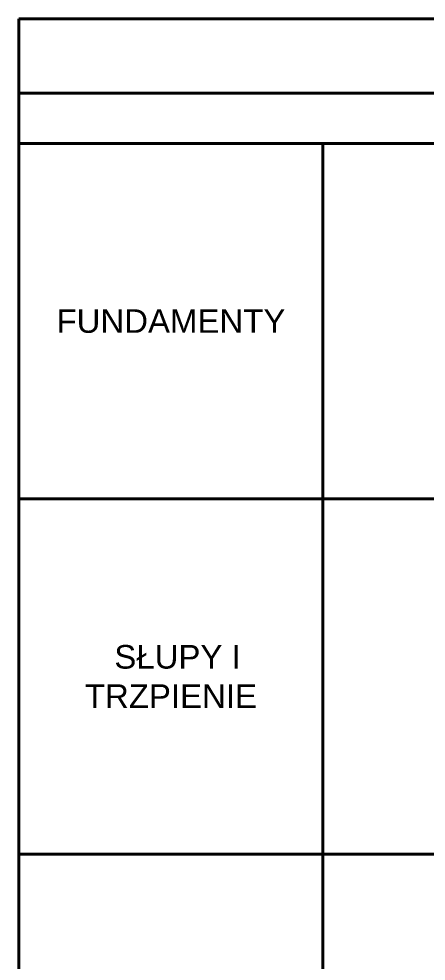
# Model space of a CAD drawing. Header units: millimetres. Extents: x -21220 to 1756793, y -806857 to 86733.
# Drawn here: x 236872 to 237804, y 82938 to 85095 of the extents above; entities that cross this region are included whole.
import ezdxf

# ---------------------------------------------------------------- set-up
doc = ezdxf.new("R2010")
doc.units = ezdxf.units.MM
doc.header["$LTSCALE"] = 10
doc.header["$MEASUREMENT"] = 0
doc.layers.add('G-Elementy konstrukcyjne', color=1, linetype='Continuous', lineweight=40)
doc.layers.add('G-Opisy', color=2, linetype='Continuous', lineweight=18)
doc.styles.add('Arial-GG', font='arial.ttf')

msp = doc.modelspace()

# ---------------------------------------------------------------- linework, layer by layer
at = {"layer": 'G-Elementy konstrukcyjne', "ltscale": 200}
for points in [[(236872.12, 85095.49), (239629.48, 85095.49), (239629.48, 84925.29), (236872.12, 84925.29)], [(236872.12, 84809.92), (239629.48, 84809.92), (239629.48, 84925.29), (236872.12, 84925.29)], [(236872.12, 84809.92), (237568.05, 84809.92), (237568.05, 83996.46), (236872.12, 83996.46)], [(237568.05, 84809.92), (239629.48, 84809.92), (239629.48, 83996.46), (237568.05, 83996.46)], [(236872.12, 83996.46), (237568.05, 83996.46), (237568.05, 83182.99), (236872.12, 83182.99)], [(237568.05, 83996.46), (239629.48, 83996.46), (239629.48, 83182.99), (237568.05, 83182.99)], [(236872.12, 83182.99), (237568.05, 83182.99), (237568.05, 81573.82), (236872.12, 81573.82)]]:
    msp.add_lwpolyline(points, close=True, dxfattribs=at)

# ---------------------------------------------------------------- texts
at = {"layer": 'G-Opisy', "color": 2, "char_height": 54, "width": 695.9216, "attachment_point": 5, "style": 'Arial-GG'}
for s, insert in [('FUNDAMENTY', (237220.09, 84403.19)), ('{\\fArial|b0|i0|c0|p34;\\W2.43937; }SŁUPY I {\\fArial|b0|i0|c0|p34;\\W2.43937; }TRZPIENIE', (237220.09, 83589.72))]:
    msp.add_mtext(s, dxfattribs=dict(at, insert=insert))

doc.saveas('drawing.dxf')
